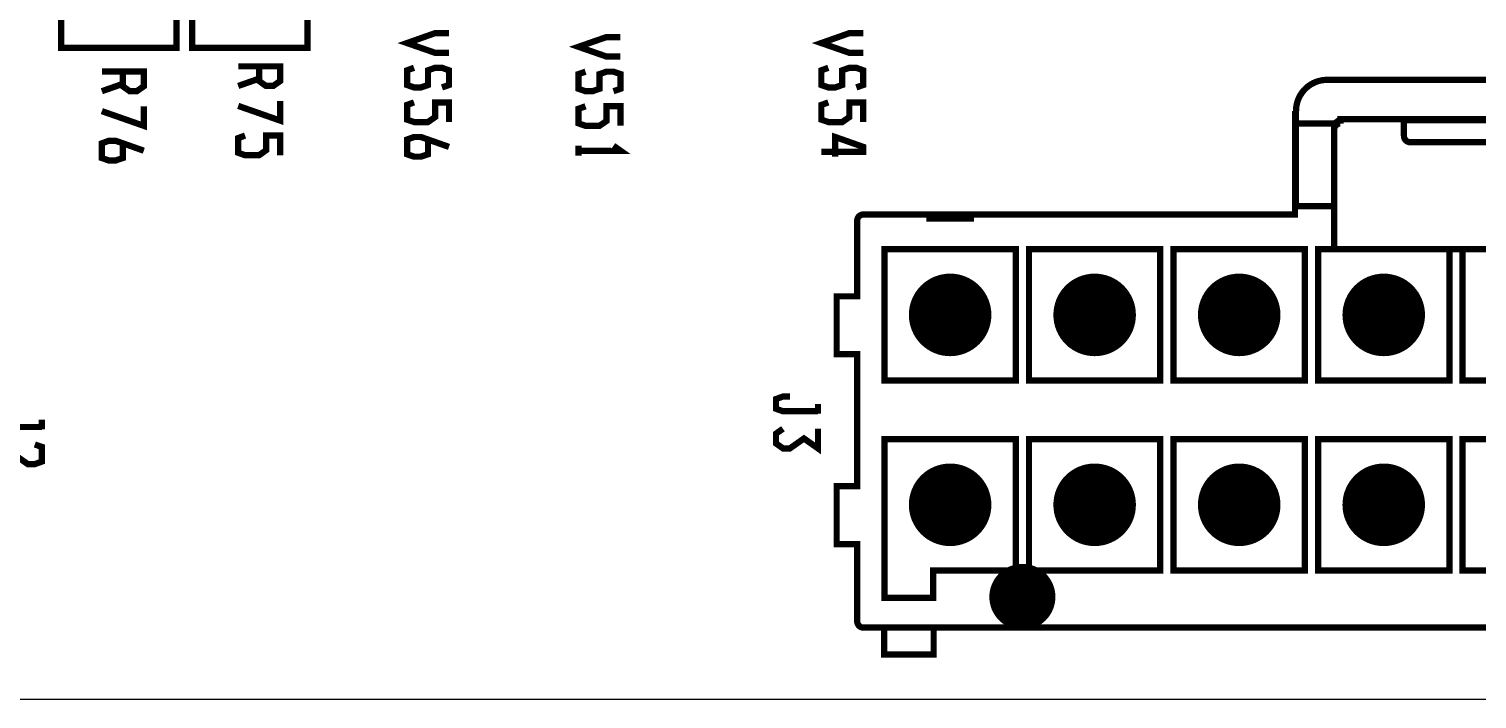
# Model space of a CAD drawing. Extents: x -8 to 204, y 99 to 321.
# Drawn here: x 138 to 173.07, y 234.81 to 251.03 of the extents above; entities that cross this region are included whole.
import ezdxf

# ---------------------------------------------------------------- set-up
doc = ezdxf.new("R2010")
doc.units = 0
doc.header["$MEASUREMENT"] = 0
doc.layers.get('0').update_dxf_attribs({"linetype": 'CONTINUOUS'})
for name, color, linetype in [('22-301-0_DRD', 1, 'CONTINUOUS'), ('22-301-0_SMT', 8, 'CONTINUOUS'), ('22-301-0_SST', 255, 'CONTINUOUS'), ('THRUHOLE_NPT', 12, 'CONTINUOUS')]:
    doc.layers.add(name, color=color, linetype=linetype)

# ---------------------------------------------------------------- blocks, each defined once
blk = doc.blocks.new('ROUND_28')
at = {"const_width": 0.99949}
blk.add_lwpolyline([(-0.499744, 0, 1), (0.499744, 0, 1)], format="xyb", close=True, dxfattribs=at)
blk = doc.blocks.new('ROUND_29')
at = {"const_width": 0.8001}
blk.add_lwpolyline([(-0.40005, 0, 1), (0.40005, 0, 1)], format="xyb", close=True, dxfattribs=at)

msp = doc.modelspace()

# ---------------------------------------------------------------- linework, layer by layer
at = {"layer": '22-301-0_DRD'}
msp.add_line((96.301, 234.81), (202.303, 234.81), dxfattribs=at)
at = {"layer": '22-301-0_SST', "const_width": 0.152}
for points in [[(138.78, 255.908), (141.574, 255.908), (141.574, 250.574), (138.78, 250.574), (138.78, 255.908)], [(141.955, 255.908), (144.749, 255.908), (144.749, 250.574), (141.955, 250.574), (141.955, 255.908)], [(148.175, 250.454), (147.837, 250.454), (147.159, 250.69), (147.837, 250.929), (148.175, 250.929)], [(152.328, 250.363), (151.99, 250.363), (151.312, 250.599), (151.99, 250.835), (152.328, 250.835)], [(158.208, 250.454), (157.87, 250.454), (157.192, 250.69), (157.87, 250.929), (158.208, 250.929)], [(140.276, 249.999), (140.276, 249.644), (140.443, 249.524), (140.614, 249.524), (140.784, 249.644), (140.784, 249.999), (139.768, 249.999)], [(143.578, 250.126), (143.578, 249.771), (143.745, 249.651), (143.916, 249.651), (144.086, 249.771), (144.086, 250.126), (143.07, 250.126)], [(148.005, 249.616), (148.175, 249.674), (148.175, 250.03), (148.005, 250.091), (147.837, 250.091), (147.667, 250.03), (147.667, 249.674), (147.497, 249.616), (147.329, 249.616), (147.159, 249.674), (147.159, 250.03), (147.329, 250.091)], [(152.158, 249.524), (152.328, 249.583), (152.328, 249.939), (152.158, 249.997), (151.99, 249.997), (151.82, 249.939), (151.82, 249.583), (151.65, 249.524), (151.482, 249.524), (151.312, 249.583), (151.312, 249.939), (151.482, 249.997)], [(158.038, 249.616), (158.208, 249.674), (158.208, 250.03), (158.038, 250.091), (157.87, 250.091), (157.7, 250.03), (157.7, 249.674), (157.53, 249.616), (157.362, 249.616), (157.192, 249.674), (157.192, 250.03), (157.362, 250.091)], [(140.276, 249.702), (139.768, 249.524)], [(143.578, 249.829), (143.07, 249.651)], [(175.706, 249.799), (169.417, 249.799)], [(169.44, 249.799), (175.729, 249.799)], [(143.07, 249.169), (144.086, 248.813), (144.086, 249.288)], [(139.768, 249.042), (140.784, 248.686), (140.784, 249.161)], [(147.329, 249.253), (147.159, 249.192), (147.159, 248.836), (147.329, 248.778), (147.667, 248.778), (147.837, 248.897), (147.837, 249.253), (148.175, 249.253), (148.175, 248.778)], [(151.482, 249.159), (151.312, 249.1), (151.312, 248.745), (151.482, 248.686), (151.82, 248.686), (151.99, 248.803), (151.99, 249.159), (152.328, 249.159), (152.328, 248.686)], [(157.362, 249.253), (157.192, 249.192), (157.192, 248.836), (157.362, 248.778), (157.7, 248.778), (157.87, 248.897), (157.87, 249.253), (158.208, 249.253), (158.208, 248.778)], [(172.722, 245.699), (172.402, 245.699), (169.763, 245.699), (169.613, 245.699), (169.613, 246.611), (169.613, 246.741), (169.613, 247.028), (169.613, 248.696), (169.618, 248.74), (168.663, 248.74), (168.663, 249.047)], [(168.686, 246.741), (168.686, 247.028), (168.686, 248.74), (168.686, 249.047)], [(168.663, 246.741), (168.663, 247.028), (168.663, 248.74)], [(169.763, 248.846), (169.618, 248.74)], [(175.511, 245.699), (175.902, 245.699), (175.902, 242.519), (172.722, 242.519), (172.722, 245.699), (175.361, 245.699), (175.511, 245.699), (175.511, 246.611), (175.511, 246.741), (175.511, 247.028), (175.511, 248.696), (175.506, 248.74), (175.361, 248.846), (169.763, 248.846), (169.763, 248.742)], [(171.302, 248.44), (171.302, 248.592), (171.302, 248.742), (171.302, 248.826), (173.822, 248.826), (173.822, 248.742), (173.822, 248.592)], [(140.276, 248.262), (140.276, 247.907), (140.106, 247.848), (139.935, 247.848), (139.768, 247.907), (139.768, 248.262), (139.935, 248.323), (140.106, 248.323), (140.784, 248.084)], [(143.237, 248.45), (143.07, 248.389), (143.07, 248.034), (143.237, 247.975), (143.578, 247.975), (143.745, 248.094), (143.745, 248.45), (144.086, 248.45), (144.086, 247.975)], [(147.667, 248.354), (147.667, 247.998), (147.497, 247.94), (147.329, 247.94), (147.159, 247.998), (147.159, 248.354), (147.329, 248.415), (147.497, 248.415), (148.175, 248.176)], [(157.53, 247.94), (157.53, 248.415), (158.208, 248.176), (158.208, 248.059), (157.192, 248.059)], [(173.672, 248.29), (171.452, 248.29)], [(151.312, 247.965), (151.312, 248.204)], [(151.312, 248.084), (152.328, 248.084), (152.158, 248.204)], [(169.613, 246.741), (168.663, 246.741), (168.663, 246.611), (168.663, 246.54), (160.812, 246.54), (159.811, 246.54), (158.211, 246.54)], [(159.811, 246.54), (159.811, 246.441), (160.812, 246.441), (160.812, 246.54)], [(158.061, 246.39), (158.061, 244.559), (157.563, 244.559), (157.563, 243.159), (158.061, 243.159), (158.061, 239.961), (157.563, 239.961), (157.563, 238.562), (158.061, 238.562), (158.061, 236.69)], [(158.721, 245.699), (158.721, 242.519), (161.901, 242.519), (161.901, 245.699), (158.721, 245.699)], [(162.221, 245.699), (162.221, 242.519), (165.401, 242.519), (165.401, 245.699), (162.221, 245.699)], [(165.721, 245.699), (165.721, 242.519), (168.902, 242.519), (168.902, 245.699), (165.721, 245.699)], [(169.613, 245.699), (169.222, 245.699), (169.222, 242.519), (172.402, 242.519), (172.402, 245.699)], [(160.629, 244.427), (160.629, 243.792), (159.994, 243.792), (160.194, 243.992), (160.431, 243.992), (160.431, 244.229), (160.629, 244.427), (159.994, 244.427), (160.194, 244.229), (160.431, 244.229)], [(159.994, 244.427), (159.994, 243.792)], [(163.928, 244.229), (163.695, 244.229), (163.494, 244.427), (163.494, 243.792), (164.129, 243.792), (163.928, 243.992), (163.928, 244.229), (164.129, 244.427), (164.129, 243.792)], [(164.129, 244.427), (163.494, 244.427)], [(167.428, 244.229), (167.195, 244.229), (166.994, 244.427), (166.994, 243.792), (167.629, 243.792), (167.428, 243.992), (167.428, 244.229), (167.629, 244.427), (167.629, 243.792)], [(167.629, 244.427), (166.994, 244.427)], [(170.928, 244.229), (170.695, 244.229), (170.494, 244.427), (170.494, 243.792), (171.129, 243.792), (170.928, 243.992), (170.928, 244.229), (171.129, 244.427), (171.129, 243.792)], [(171.129, 244.427), (170.494, 244.427)], [(160.194, 243.992), (160.194, 244.229)], [(163.928, 243.992), (163.695, 243.992), (163.695, 244.229)], [(167.428, 243.992), (167.195, 243.992), (167.195, 244.229)], [(170.928, 243.992), (170.695, 243.992), (170.695, 244.229)], [(160.431, 243.992), (160.629, 243.792)], [(163.494, 243.792), (163.695, 243.992)], [(166.994, 243.792), (167.195, 243.992)], [(170.494, 243.792), (170.695, 243.992)], [(156.433, 242.133), (156.263, 242.133), (156.095, 242.072), (156.095, 241.836), (156.263, 241.777), (157.111, 241.777)], [(157.111, 241.717), (157.111, 241.955)], [(137.637, 241.752), (137.467, 241.752), (137.299, 241.691), (137.299, 241.455), (137.467, 241.396), (138.315, 241.396)], [(138.315, 241.336), (138.315, 241.574)], [(156.263, 241.353), (156.095, 241.234), (156.095, 240.998), (156.263, 240.878), (156.433, 240.878), (156.771, 241.117), (157.111, 240.878), (157.111, 241.353)], [(137.299, 240.497), (137.299, 240.972), (137.975, 240.497), (138.145, 240.497), (138.315, 240.558), (138.315, 240.914), (138.145, 240.972)], [(158.721, 241.102), (158.721, 237.261), (159.902, 237.261), (159.902, 237.922), (161.901, 237.922), (161.901, 241.102), (158.721, 241.102)], [(165.401, 237.922), (165.401, 241.102), (162.221, 241.102), (162.221, 237.922), (165.401, 237.922)], [(165.721, 241.102), (165.721, 237.922), (168.902, 237.922), (168.902, 241.102), (165.721, 241.102)], [(169.222, 241.102), (169.222, 237.922), (172.402, 237.922), (172.402, 241.102), (169.222, 241.102)], [(172.722, 241.102), (172.722, 237.922), (175.902, 237.922), (175.902, 241.102), (172.722, 241.102)], [(159.994, 239.194), (159.994, 239.829), (160.194, 239.629), (160.194, 239.392), (159.994, 239.194), (160.629, 239.194), (160.431, 239.392), (160.431, 239.629), (160.629, 239.829), (159.994, 239.829)], [(160.629, 239.194), (160.629, 239.829)], [(163.494, 239.829), (163.695, 239.629), (163.695, 239.392), (163.494, 239.194), (163.494, 239.829), (164.129, 239.829), (163.928, 239.629), (163.928, 239.392), (163.695, 239.392)], [(163.928, 239.392), (164.129, 239.194), (164.129, 239.829)], [(166.994, 239.829), (167.195, 239.629), (167.195, 239.392), (166.994, 239.194), (166.994, 239.829), (167.629, 239.829), (167.428, 239.629), (167.428, 239.392), (167.195, 239.392)], [(167.428, 239.392), (167.629, 239.194), (167.629, 239.829)], [(170.494, 239.829), (170.695, 239.629), (170.695, 239.392), (170.494, 239.194), (170.494, 239.829), (171.129, 239.829), (170.928, 239.629), (170.928, 239.392), (170.695, 239.392)], [(170.928, 239.392), (171.129, 239.194), (171.129, 239.829)], [(160.431, 239.629), (160.194, 239.629)], [(163.695, 239.629), (163.928, 239.629)], [(167.195, 239.629), (167.428, 239.629)], [(170.695, 239.629), (170.928, 239.629)], [(160.431, 239.392), (160.194, 239.392)], [(164.129, 239.194), (163.494, 239.194)], [(167.629, 239.194), (166.994, 239.194)], [(171.129, 239.194), (170.494, 239.194)], [(158.211, 236.54), (186.91, 236.54)], [(158.711, 236.54), (158.711, 235.89), (159.912, 235.89), (159.912, 236.54)]]:
    msp.add_lwpolyline(points, dxfattribs=at)
for points in [[(169.44, 249.799, 0.414214), (168.688, 249.047)], [(169.763, 248.742, 0.414214), (169.613, 248.592)], [(171.302, 248.44, 0.414214), (171.452, 248.29)], [(158.211, 246.54, 0.414214), (158.061, 246.39)], [(158.061, 236.69, 0.414214), (158.211, 236.54)]]:
    msp.add_lwpolyline(points, format="xyb", dxfattribs=at)

# ---------------------------------------------------------------- block references
at = {"layer": '22-301-0_SMT'}
for p in [(160.311, 244.109), (163.811, 244.109), (167.312, 244.109), (170.812, 244.109), (160.311, 239.512), (163.811, 239.512), (167.312, 239.512), (170.812, 239.512)]:
    msp.add_blockref('ROUND_28', p, dxfattribs=at)
at = {"layer": 'THRUHOLE_NPT'}
msp.add_blockref('ROUND_29', (162.061, 237.282), dxfattribs=at)

doc.saveas('drawing.dxf')
